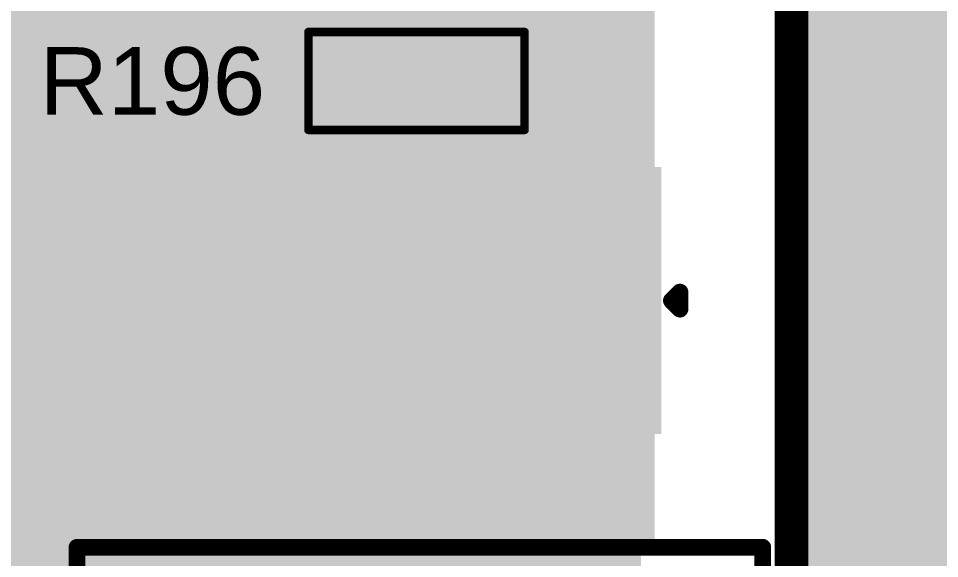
# Model space of a CAD drawing. Header units: inches. Extents: x 68 to 568, y 3 to 460.
# Drawn here: x 171.74 to 185.59, y 71.19 to 79.31 of the extents above; entities that cross this region are included whole.
import ezdxf

# ---------------------------------------------------------------- set-up
doc = ezdxf.new("R2010")
doc.units = ezdxf.units.IN
for name, color, linetype in [('Bottom Layer', 5, 'Continuous'), ('Top Layer', 1, 'Continuous'), ('Top Overlay', 2, 'Continuous'), ('Top Paste', 8, 'Continuous'), ('Top Solder', 216, 'Continuous')]:
    doc.layers.add(name, color=color, linetype=linetype)
doc.styles.add('Arial', font='', dxfattribs={"height": 0.2})
doc.styles.get('Arial').set_extended_font_data('Arial')

# ---------------------------------------------------------------- blocks, each defined once
blk = doc.blocks.new('RES_0805_141')
at = {"layer": 'Top Layer'}
for points in [[(-1.524, 0.635), (-0.508, 0.635), (-0.508, -0.635), (-1.524, -0.635)], [(0.508, 0.635), (1.524, 0.635), (1.524, -0.635), (0.508, -0.635)]]:
    blk.add_hatch(color=1, dxfattribs=at).paths.add_polyline_path(points)
at = {"layer": 'Top Paste'}
for points in [[(-1.524, 0.635), (-0.508, 0.635), (-0.508, -0.635), (-1.524, -0.635)], [(0.508, 0.635), (1.524, 0.635), (1.524, -0.635), (0.508, -0.635)]]:
    blk.add_hatch(color=8, dxfattribs=at).paths.add_polyline_path(points)
at = {"layer": 'Top Solder'}
for points in [[(-1.6256, 0.7366), (-0.4064, 0.7366), (-0.4064, -0.7366), (-1.6256, -0.7366)], [(0.4064, 0.7366), (1.6256, 0.7366), (1.6256, -0.7366), (0.4064, -0.7366)]]:
    blk.add_hatch(color=216, dxfattribs=at).paths.add_polyline_path(points)
at = {"layer": 'Top Overlay'}
for points in [[(1.6256, 0.7366, 0.127, 0.127, 0), (-1.6256, 0.7366, 0.127, 0.127, 0)], [(-1.6256, 0.7366, 0.127, 0.127, 0), (-1.6256, -0.7366, 0.127, 0.127, 0)], [(1.6256, 0.7366, 0.127, 0.127, 0), (1.6256, -0.7366, 0.127, 0.127, 0)], [(1.6256, -0.7366, 0.127, 0.127, 0), (-1.6256, -0.7366, 0.127, 0.127, 0)]]:
    blk.add_lwpolyline(points, format="xyseb", dxfattribs=at)
for points in [[(-1.65735, 0.7366, 0.0635, 0.0635, 1), (-1.59385, 0.7366, 0.0635, 0.0635, 1)], [(-1.65735, 0.7366, 0.0635, 0.0635, 1), (-1.59385, 0.7366, 0.0635, 0.0635, 1)], [(1.59385, 0.7366, 0.0635, 0.0635, 1), (1.65735, 0.7366, 0.0635, 0.0635, 1)], [(1.59385, 0.7366, 0.0635, 0.0635, 1), (1.65735, 0.7366, 0.0635, 0.0635, 1)], [(-1.65735, -0.7366, 0.0635, 0.0635, 1), (-1.59385, -0.7366, 0.0635, 0.0635, 1)], [(-1.65735, -0.7366, 0.0635, 0.0635, 1), (-1.59385, -0.7366, 0.0635, 0.0635, 1)], [(1.59385, -0.7366, 0.0635, 0.0635, 1), (1.65735, -0.7366, 0.0635, 0.0635, 1)], [(1.59385, -0.7366, 0.0635, 0.0635, 1), (1.65735, -0.7366, 0.0635, 0.0635, 1)]]:
    blk.add_lwpolyline(points, format="xyseb", close=True, dxfattribs=at)
blk = doc.blocks.new('TO_263_168')
at = {"layer": 'Top Layer'}
for points in [[(-3.58000046, -3.43000076), (-1.49999954, -3.43000076), (-1.49999954, -7.240000759999999), (-3.58000046, -7.240000759999999)], [(1.49999954, -3.43000076), (3.58000046, -3.43000076), (3.58000046, -7.240000759999999), (1.49999954, -7.240000759999999)]]:
    blk.add_hatch(color=1, dxfattribs=at).paths.add_polyline_path(points)
at = {"layer": 'Top Paste'}
for points in [[(-3.58000046, -3.43000076), (-1.49999954, -3.43000076), (-1.49999954, -7.240000759999999), (-3.58000046, -7.240000759999999)], [(1.49999954, -3.43000076), (3.58000046, -3.43000076), (3.58000046, -7.240000759999999), (1.49999954, -7.240000759999999)]]:
    blk.add_hatch(color=8, dxfattribs=at).paths.add_polyline_path(points)
at = {"layer": 'Top Solder'}
for points in [[(-3.681600459999999, -3.32840076), (-1.39839954, -3.32840076), (-1.39839954, -7.34160076), (-3.681600459999999, -7.34160076)], [(1.39839954, -3.32840076), (3.681600459999999, -3.32840076), (3.681600459999999, -7.34160076), (1.39839954, -7.34160076)]]:
    blk.add_hatch(color=216, dxfattribs=at).paths.add_polyline_path(points)
at = {"layer": 'Top Overlay'}
for points in [[(-5.206999999999999, 0.508, 0.254, 0.254, 0), (-5.206999999999999, -1.6256, 0.254, 0.254, 0)], [(5.1054, 0.508, 0.254, 0.254, 0), (5.1054, -1.6256, 0.254, 0.254, 0)], [(5.1054, -1.6256, 0.254, 0.254, 0), (-5.206999999999999, -1.6256, 0.254, 0.254, 0)], [(-3.835399999999999, -5.334, 0.254, 0.254, 0), (-3.9624, -5.206999999999999, 0.254, 0.254, 0)], [(-3.9624, -5.206999999999999, 0.254, 0.254, 0), (-3.9624, -5.460999999999999, 0.254, 0.254, 0)], [(-3.835399999999999, -5.334, 0.254, 0.254, 0), (-3.9624, -5.460999999999999, 0.254, 0.254, 0)]]:
    blk.add_lwpolyline(points, format="xyseb", dxfattribs=at)
for points in [[(-5.270499999999999, -1.6256, 0.127, 0.127, 1), (-5.1435, -1.6256, 0.127, 0.127, 1)], [(-5.270499999999999, -1.6256, 0.127, 0.127, 1), (-5.1435, -1.6256, 0.127, 0.127, 1)], [(5.0419, -1.6256, 0.127, 0.127, 1), (5.168899999999999, -1.6256, 0.127, 0.127, 1)], [(5.0419, -1.6256, 0.127, 0.127, 1), (5.168899999999999, -1.6256, 0.127, 0.127, 1)], [(-4.0259, -5.206999999999999, 0.127, 0.127, 1), (-3.8989, -5.206999999999999, 0.127, 0.127, 1)], [(-4.0259, -5.206999999999999, 0.127, 0.127, 1), (-3.8989, -5.206999999999999, 0.127, 0.127, 1)], [(-3.8989, -5.334, 0.127, 0.127, 1), (-3.7719, -5.334, 0.127, 0.127, 1)], [(-3.8989, -5.334, 0.127, 0.127, 1), (-3.7719, -5.334, 0.127, 0.127, 1)], [(-4.0259, -5.460999999999999, 0.127, 0.127, 1), (-3.8989, -5.460999999999999, 0.127, 0.127, 1)], [(-4.0259, -5.460999999999999, 0.127, 0.127, 1), (-3.8989, -5.460999999999999, 0.127, 0.127, 1)]]:
    blk.add_lwpolyline(points, format="xyseb", close=True, dxfattribs=at)

msp = doc.modelspace()

# ---------------------------------------------------------------- hatches: boundary and pattern name
at = {"layer": 'Bottom Layer'}
h = msp.add_hatch(color=5, dxfattribs=at)
h.paths.add_polyline_path([(172.9447138, 84.87699814), (172.98467054, 84.85030019999999), (173.05447482, 84.78049338), (173.05447736, 84.78049338), (181.102, 76.73297328), (181.102, 48.55688536), (181.09601576, 48.54792932), (181.05098664, 48.53897328), (170.71361336, 48.53897328), (170.67106328, 48.54743656), (170.6626, 48.58998664), (170.6626, 49.47989088), (170.67415954, 49.49145042), (170.78053474, 49.67569693999999), (170.8355994, 49.88119818), (170.8355994, 50.09394858), (170.78053474, 50.29944982), (170.67415954, 50.48369633999999), (170.6626, 50.49525587999999), (170.6626, 53.66319721999999), (170.66259746, 59.49134152), (170.6626, 59.49134914), (170.66259746, 69.96330686), (170.66259746, 70.38297836), (170.51090104, 70.53467477999999), (170.51089342, 70.53468493999999), (169.78629238, 71.2592809), (168.90999492, 72.13557327999999), (139.54742982, 72.13557327999999), (139.54743744, 78.59310164), (139.54744252, 84.88637328), (172.8975841, 84.88637328)])
h.paths.add_polyline_path([(150.5370116, 82.01989183999999), (150.19288986, 82.01989183999999), (149.85537974, 81.9527571), (149.53745556, 81.82106571999999), (149.2513271, 81.62988246), (149.00799764, 81.38655299999999), (148.81681438, 81.10042453999999), (148.685123, 80.78250036), (148.6179908, 80.44499024), (148.6179908, 80.10086849999999), (148.685123, 79.76335837999999), (148.81681438, 79.4454342), (149.00799764, 79.15930574), (149.2513271, 78.91597628), (149.53745556, 78.72479301999999), (149.85537974, 78.59310164), (150.19288986, 78.52596944), (150.5370116, 78.52596944), (150.87452172, 78.59310164), (151.1924459, 78.72479301999999), (151.47857436, 78.91597628), (151.72190382, 79.15930574), (151.91308708, 79.4454342), (152.04477846, 79.76335837999999), (152.1119132, 80.10086849999999), (152.1119132, 80.44499024), (152.04477846, 80.78250036), (151.91308708, 81.10042453999999), (151.72190382, 81.38655299999999), (151.47857436, 81.62988246), (151.1924459, 81.82106571999999), (150.87452172, 81.9527571)], flags=0)
msp.add_hatch(color=5, dxfattribs=at).paths.add_polyline_path([(170.6626, 48.53897328), (177.927, 48.53897328), (177.927, 78.58717327999999), (170.6626, 78.58717327999999)])
at = {"layer": 'Top Layer'}
h = msp.add_hatch(color=1, dxfattribs=at)
h.paths.add_polyline_path([(174.8282, 82.47337327999999), (174.8282, 79.00057351999999), (177.3428, 79.00057351999999), (177.3428, 71.44977328), (164.8898785, 71.44977328), (164.8898785, 71.64302156), (164.37192678, 71.64302156), (164.37192678, 71.44977328), (160.401, 71.44977328), (160.401, 60.04387534), (157.3542954, 56.99717073999999), (136.2964, 56.99717582), (136.2964, 82.47365776), (174.8282, 82.47365776)])
h.paths.add_polyline_path([(150.5370116, 82.01989183999999), (150.19288986, 82.01989183999999), (149.85537974, 81.9527571), (149.53745556, 81.82106571999999), (149.2513271, 81.62988246), (149.00799764, 81.38655299999999), (148.81681438, 81.10042453999999), (148.685123, 80.78250036), (148.6179908, 80.44499024), (148.6179908, 80.27293063999998), (148.6179908, 80.10086849999999), (148.685123, 79.76335837999999), (148.81681438, 79.4454342), (149.00799764, 79.15930574), (149.2513271, 78.91597628), (149.53745556, 78.72479301999999), (149.85537974, 78.59310164), (150.19288986, 78.52596944), (150.5370116, 78.52596944), (150.87452172, 78.59310164), (151.1924459, 78.72479301999999), (151.47857436, 78.91597628), (151.72190382, 79.15930574), (151.91308708, 79.4454342), (152.04477846, 79.76335837999999), (152.1119132, 80.10086849999999), (152.1119132, 80.27293063999998), (152.1119132, 80.44499024), (152.04477846, 80.78250036), (151.91308708, 81.10042453999999), (151.72190382, 81.38655299999999), (151.47857436, 81.62988246), (151.1924459, 81.82106571999999), (150.87452172, 81.9527571)], flags=0)
h.paths.add_polyline_path([(150.5370116, 77.01989168), (150.19288986, 77.01989168), (149.85537974, 76.95275693999999), (149.53745556, 76.82106556), (149.2513271, 76.62988229999999), (149.00799764, 76.38655284), (148.81681438, 76.10042437999999), (148.685123, 75.7825002), (148.6179908, 75.44499008), (148.6179908, 75.27293048), (148.6179908, 75.10086834), (148.685123, 74.76335822), (148.81681438, 74.44543404), (149.00799764, 74.15930558), (149.2513271, 73.91597612), (149.53745556, 73.72479286), (149.85537974, 73.59310148), (150.19288986, 73.52596928), (150.5370116, 73.52596928), (150.87452172, 73.59310148), (151.1924459, 73.72479286), (151.47857436, 73.91597612), (151.72190382, 74.15930558), (151.91308708, 74.44543404), (152.04477846, 74.76335822), (152.1119132, 75.10086834), (152.1119132, 75.27293048), (152.1119132, 75.44499008), (152.04477846, 75.7825002), (151.91308708, 76.10042437999999), (151.72190382, 76.38655284), (151.47857436, 76.62988229999999), (151.1924459, 76.82106556), (150.87452172, 76.95275693999999)], flags=0)
h.paths.add_polyline_path([(152.04477846, 72.374125), (142.9766, 72.374125), (142.77838856, 72.33469912), (142.67044364, 72.26257328), (142.5702, 72.26257328), (142.5702, 72.16232964), (142.49807416, 72.05438472), (142.45864828, 71.85617328), (142.45864828, 66.87777328), (142.45864828, 63.95677328), (142.49807416, 63.75856183999999), (142.5702, 63.65061692), (142.5702, 63.52497327999999), (142.70845728, 63.52497327999999), (142.77838856, 63.47824744), (142.9766, 63.43882156), (148.6916, 63.43882156), (148.88981144, 63.47824744), (148.95974272, 63.52497327999999), (152.4508, 63.52497327999999), (152.4508, 66.5710505), (152.5233043, 66.67956183999999), (152.56273018, 66.87777328), (152.56273018, 71.85617328), (152.5233043, 72.05438472), (152.4508, 72.16289606), (152.4508, 72.26257328), (152.35093482, 72.26257328), (152.2429899, 72.33469912)], flags=0)
for points in [[(219.202, 71.39897327999999), (192.659, 71.39897327999999), (192.659, 54.60957327999999), (167.259, 54.60957327999999), (167.259, 59.23237327999999), (170.5864, 59.23237327999999), (170.5864, 70.02737327999999), (183.4388, 70.02737327999999), (183.4388, 82.47337327999999), (183.4388, 82.47365776), (219.202, 82.47365776)], [(178.1048, 71.44977328), (181.30379792, 71.44977328), (181.30379792, 82.47365776), (178.1048, 82.47365776)], [(177.3428, 79.00057351999999), (159.04025088, 79.00057351999999), (159.04025088, 71.44977328), (177.3428, 71.44977328)]]:
    msp.add_hatch(color=1, dxfattribs=at).paths.add_polyline_path(points)

# ---------------------------------------------------------------- linework, layer by layer
at = {"layer": 'Bottom Layer'}
msp.add_lwpolyline([(183.36479456, 37.92411008, 0.508, 0.508, 0), (183.36479456, 82.11557871999999, 0.508, 0.508, 0)], format="xyseb", dxfattribs=at)

# ---------------------------------------------------------------- block references
at = {"rotation": 180}
for name, p in [('RES_0805_141', (177.7238, 78.36557352)), ('TO_263_168', (177.7238, 69.72957352))]:
    msp.add_blockref(name, p, dxfattribs=at)

# ---------------------------------------------------------------- texts
at = {"layer": 'Top Overlay', "style": 'Arial'}
msp.add_text('R196', height=1.016, dxfattribs=at).set_placement((172.05511436, 77.85773861999999))

doc.saveas('drawing.dxf')
